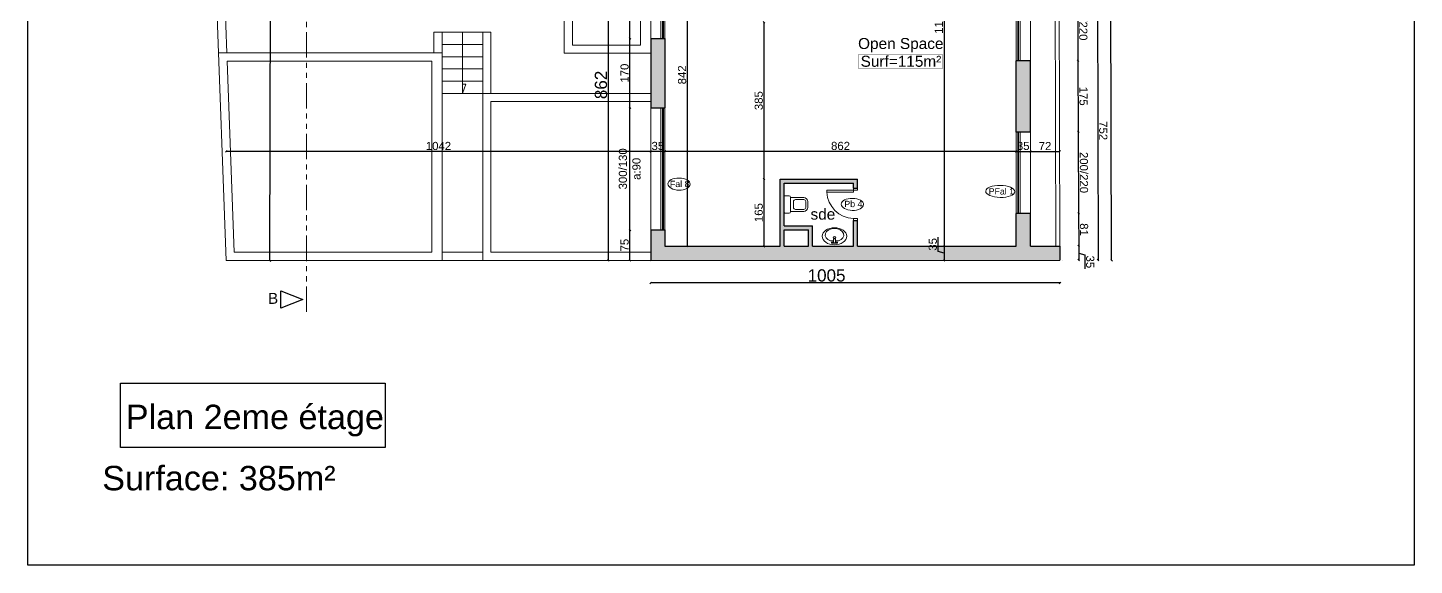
# Model space of a CAD drawing. Header units: millimetres. Extents: x 2804 to 3317, y 6834 to 7064.
# Drawn here: x 2842.07 to 2876.11, y 6912.99 to 6926.2 of the extents above; entities that cross this region are included whole.
import ezdxf

# ---------------------------------------------------------------- set-up
doc = ezdxf.new("R2010")
doc.units = ezdxf.units.MM
doc.header["$PDMODE"] = 1
doc.linetypes.add('ACAD_ISO03W100', pattern=[30, 12, -18])
doc.linetypes.add('PHANTOM2', pattern=[1.25, 0.625, -0.125, 0.125, -0.125, 0.125, -0.125])
for name, color, linetype, lineweight in [('cotation', 3, 'Continuous', 30), ('menuise', 50, 'Continuous', 18), ('texte', 3, 'Continuous', 9), ('zin fin', 6, 'Continuous', 9), ('Zin inter', 80, 'ACAD_ISO03W100', 5), ('zin menuiserie', 150, 'Continuous', 5), ('Zin mur', 30, 'Continuous', 30), ('zin sanit', 150, 'Continuous', 5)]:
    doc.layers.add(name, color=color, linetype=linetype, lineweight=lineweight)
doc.layers.add('zin hatch mur', color=8, linetype='Continuous')
doc.layers.add('zin texte', color=33, linetype='Continuous')
doc.styles.add('ARIAL', font='arial.ttf')
doc.styles.add('PsikTxtStyle', font='arial.ttf')
doc.styles.get("Standard").update_dxf_attribs({"font": 'arial.ttf'})
doc.dimstyles.new('cotation 100', dxfattribs={"dimtxt": 0.2, "dimasz": 0.04, "dimexe": 0, "dimexo": 0, "dimgap": 0.03, "dimtad": 1, "dimdec": 0, "dimlfac": 100, "dimdsep": 46, "dimtxsty": 'ARIAL', "dimblk": 'OBLIQUE', "dimcen": 0.09, "dimse1": 1, "dimse2": 1, "dimclrd": 256, "dimclre": 256, "dimclrt": 256, "dimadec": 3, "dimazin": 2, "dimtfac": 1, "dimtdec": 0, "dimtofl": 0, "dimtmove": 1, "dimatfit": 3, "dimfxl": 0, "dimtolj": 1, "dimtzin": 0, "dimlwd": -1, "dimlwe": -1, "dimarcsym": 0})

# ---------------------------------------------------------------- blocks, each defined once
blk = doc.blocks.new('C3A7SB3P')
at = {"layer": 'zin sanit', "linetype": 'ByBlock'}
for p, q in [((0, -19.5), (0, 19.5)), ((0, -17), (0, 17)), ((2, 21.5), (12, 21.5)), ((16, 17.5), (16, -17.5)), ((16, 17), (48, 17)), ((23, -7), (23, 7)), ((28, 12), (48, 12)), ((53, 7), (53, -7)), ((58, 7), (58, -7)), ((12, -21.5), (2, -21.5)), ((48, -17), (16, -17)), ((48, -12), (28, -12))]:
    blk.add_line(p, q, dxfattribs=at)
for centre, radius, start, end in [((2, 19.5), 2, 90, 180), ((12, 17.5), 4, 0, 90), ((28, 7), 5, 90, 180), ((48, 7), 10, 0, 90), ((48, 7), 5, 0, 90), ((2, -19.5), 2, 180, 270), ((12, -17.5), 4, 270, 0), ((28, -7), 5, 180, 270), ((48, -7), 5, 270, 0), ((48, -7), 10, 270, 0)]:
    blk.add_arc(centre, radius, start, end, dxfattribs=at)
blk = doc.blocks.new('P70')
at = {"layer": 'zin menuiserie'}
for p, q in [((0, 650), (0, 0)), ((50, 650), (0, 650)), ((50, 0), (50, 650)), ((-700, 0), (-650, 0)), ((-700, -100), (-700, 0)), ((-650, 0), (-650, -100)), ((0, 0), (100, 0)), ((50, -100), (50, 0)), ((100, 0), (100, -100)), ((-650, -100), (-700, -100)), ((100, -100), (50, -100))]:
    blk.add_line(p, q, dxfattribs=at)
blk.add_arc((31, -31), 682, 92.6275, 177.3725, dxfattribs=at)
blk = doc.blocks.new('lll')
at = {"layer": 'zin sanit'}
for p, q in [((2861.728, 7185.894), (2861.663, 7185.894)), ((2861.686, 7185.944), (2861.809, 7185.944)), ((2861.686, 7185.919), (2861.686, 7185.944)), ((2861.728, 7185.919), (2861.686, 7185.919)), ((2861.768, 7185.937), (2861.728, 7185.937)), ((2861.728, 7185.937), (2861.728, 7185.861)), ((2861.768, 7185.937), (2861.768, 7185.861)), ((2861.809, 7185.919), (2861.768, 7185.919)), ((2861.832, 7185.894), (2861.768, 7185.894)), ((2861.809, 7185.944), (2861.809, 7185.919))]:
    blk.add_line(p, q, dxfattribs=at)
for centre, major_axis, start_param, end_param in [((2861.748, 7185.801), (0.25, 0), 4.712389, 10.995574), ((2861.748, 7185.775), (0.19, 0), 2.032408, 7.39237), ((2861.748, 7185.823), (-0.0258, 0), 1.570796326798575, 7.853981633978161), ((2861.748, 7185.87), (0.0235, 0), 3.694408, 5.73037)]:
    blk.add_ellipse(centre, major_axis=major_axis, ratio=0.7, start_param=start_param, end_param=end_param, dxfattribs=at)
blk = doc.blocks.new('_Oblique')
at = {"color": 0, "linetype": 'ByBlock', "lineweight": -2}
blk.add_line((-0.5, -0.5), (0.5, 0.5), dxfattribs=at)
blk = doc.blocks.new('*D127')
at = {"layer": 'cotation', "transparency": 16777216}
blk.add_line((2858.264, 6920.831), (2858.264, 6929.249), dxfattribs=at)
at = {"layer": 'Defpoints', "color": 0, "transparency": 16777216}
for p in [(2857.711, 6929.249), (2858.264, 6929.249), (2857.711, 6920.831)]:
    blk.add_point(p, dxfattribs=at)
at = {"layer": 'cotation', "transparency": 16777216, "xscale": 0.04, "yscale": 0.04, "zscale": 0.04}
for p, rotation in [((2858.264, 6929.249), 90), ((2858.264, 6920.831), 270)]:
    blk.add_blockref('_Oblique', p, dxfattribs=dict(at, rotation=rotation))
at = {"layer": 'cotation', "transparency": 16777216, "insert": (2858.132, 6925.04), "char_height": 0.2, "attachment_point": 5, "rotation": 90, "style": 'ARIAL'}
blk.add_mtext('\\A1;842', dxfattribs=at)
blk = doc.blocks.new('*D135')
at = {"layer": 'cotation', "transparency": 16777216}
blk.add_line((2856.323, 6920.482), (2856.323, 6929.104), dxfattribs=at)
at = {"layer": 'Defpoints', "color": 0, "transparency": 16777216}
for p in [(2856.323, 6929.104), (2857.361, 6929.104), (2857.361, 6920.482)]:
    blk.add_point(p, dxfattribs=at)
at = {"layer": 'cotation', "transparency": 16777216, "xscale": 0.04, "yscale": 0.04, "zscale": 0.04}
for p, rotation in [((2856.323, 6929.104), 90), ((2856.323, 6920.482), 270)]:
    blk.add_blockref('_Oblique', p, dxfattribs=dict(at, rotation=rotation))
at = {"layer": 'cotation', "transparency": 16777216, "insert": (2856.14, 6924.793), "char_height": 0.3, "attachment_point": 5, "rotation": 90, "style": 'ARIAL'}
blk.add_mtext('\\A1;862', dxfattribs=at)
blk = doc.blocks.new('*D137')
at = {"layer": 'cotation', "transparency": 16777216}
blk.add_line((2857.36, 6923.161), (2846.939, 6923.159), dxfattribs=at)
at = {"layer": 'Defpoints', "color": 0, "transparency": 16777216}
for p in [(2846.939, 6923.159), (2846.94, 6920.481), (2857.361, 6920.482)]:
    blk.add_point(p, dxfattribs=at)
at = {"layer": 'cotation', "transparency": 16777216, "xscale": 0.04, "yscale": 0.04, "zscale": 0.04}
for p, rotation in [((2846.939, 6923.159), 180.0086271025975), ((2857.36, 6923.161), 0.008627102597502654)]:
    blk.add_blockref('_Oblique', p, dxfattribs=dict(at, rotation=rotation))
at = {"layer": 'cotation', "transparency": 16777216, "insert": (2852.15, 6923.292), "char_height": 0.2, "attachment_point": 5, "rotation": 0.0086, "style": 'ARIAL'}
blk.add_mtext('\\A1;1042', dxfattribs=at)
blk = doc.blocks.new('*D138')
at = {"layer": 'cotation', "transparency": 16777216}
blk.add_line((2848.012, 6920.478), (2848.042, 6934.733), dxfattribs=at)
at = {"layer": 'Defpoints', "color": 0, "transparency": 16777216}
for p in [(2846.97, 6934.736), (2848.042, 6934.733), (2846.94, 6920.481)]:
    blk.add_point(p, dxfattribs=at)
at = {"layer": 'cotation', "transparency": 16777216, "xscale": 0.04, "yscale": 0.04, "zscale": 0.04}
for p, rotation in [((2848.042, 6934.733), 89.87942035938507), ((2848.012, 6920.478), 269.8794203593851)]:
    blk.add_blockref('_Oblique', p, dxfattribs=dict(at, rotation=rotation))
at = {"layer": 'cotation', "transparency": 16777216, "insert": (2847.895, 6927.606), "char_height": 0.2, "attachment_point": 5, "rotation": 89.8794, "style": 'ARIAL'}
blk.add_mtext('\\A1;1426', dxfattribs=at)
blk = doc.blocks.new('*D146')
at = {"layer": 'cotation', "transparency": 16777216}
blk.add_line((2860.145, 6920.831), (2860.145, 6922.479), dxfattribs=at)
at = {"layer": 'Defpoints', "color": 0, "transparency": 16777216}
for p in [(2860.145, 6922.479), (2860.536, 6922.479), (2860.536, 6920.831)]:
    blk.add_point(p, dxfattribs=at)
at = {"layer": 'cotation', "transparency": 16777216, "xscale": 0.04, "yscale": 0.04, "zscale": 0.04}
for p, rotation in [((2860.145, 6922.479), 90), ((2860.145, 6920.831), 270)]:
    blk.add_blockref('_Oblique', p, dxfattribs=dict(at, rotation=rotation))
at = {"layer": 'cotation', "transparency": 16777216, "insert": (2860.013, 6921.655), "char_height": 0.2, "attachment_point": 5, "rotation": 90, "style": 'ARIAL'}
blk.add_mtext('\\A1;165', dxfattribs=at)
blk = doc.blocks.new('*D147')
at = {"layer": 'cotation', "transparency": 16777216}
blk.add_line((2860.145, 6922.479), (2860.145, 6926.333), dxfattribs=at)
at = {"layer": 'Defpoints', "color": 0, "transparency": 16777216}
for p in [(2860.145, 6926.333), (2860.536, 6926.333), (2860.536, 6922.479)]:
    blk.add_point(p, dxfattribs=at)
at = {"layer": 'cotation', "transparency": 16777216, "xscale": 0.04, "yscale": 0.04, "zscale": 0.04}
for p, rotation in [((2860.145, 6926.333), 90), ((2860.145, 6922.479), 270)]:
    blk.add_blockref('_Oblique', p, dxfattribs=dict(at, rotation=rotation))
at = {"layer": 'cotation', "transparency": 16777216, "insert": (2860.013, 6924.406), "char_height": 0.2, "attachment_point": 5, "rotation": 90, "style": 'ARIAL'}
blk.add_mtext('\\A1;385', dxfattribs=at)
blk = doc.blocks.new('*D149')
at = {"layer": 'cotation', "transparency": 16777216}
blk.add_line((2866.331, 6923.161), (2857.711, 6923.161), dxfattribs=at)
at = {"layer": 'Defpoints', "color": 0, "transparency": 16777216}
for p in [(2857.711, 6923.161), (2866.331, 6921.636), (2857.711, 6920.831)]:
    blk.add_point(p, dxfattribs=at)
at = {"layer": 'cotation', "transparency": 16777216, "xscale": 0.04, "yscale": 0.04, "zscale": 0.04, "rotation": 180}
blk.add_blockref('_Oblique', (2857.711, 6923.161), dxfattribs=at)
at = {"layer": 'cotation', "transparency": 16777216, "xscale": 0.04, "yscale": 0.04, "zscale": 0.04}
blk.add_blockref('_Oblique', (2866.331, 6923.161), dxfattribs=at)
at = {"layer": 'cotation', "transparency": 16777216, "insert": (2862.021, 6923.293), "char_height": 0.2, "attachment_point": 5, "style": 'ARIAL'}
blk.add_mtext('\\A1;862', dxfattribs=at)
blk = doc.blocks.new('*D150')
at = {"layer": 'cotation', "transparency": 16777216}
blk.add_line((2868.677, 6920.486), (2868.61, 6944.847), dxfattribs=at)
at = {"layer": 'Defpoints', "color": 0, "transparency": 16777216}
for p in [(2867.355, 6944.844), (2868.61, 6944.847), (2868, 6920.484)]:
    blk.add_point(p, dxfattribs=at)
at = {"layer": 'cotation', "transparency": 16777216, "xscale": 0.04, "yscale": 0.04, "zscale": 0.04}
for p, rotation in [((2868.61, 6944.847), 90.15959209187983), ((2868.677, 6920.486), 270.1595920918798)]:
    blk.add_blockref('_Oblique', p, dxfattribs=dict(at, rotation=rotation))
at = {"layer": 'cotation', "transparency": 16777216, "insert": (2868.827, 6932.667), "char_height": 0.3, "attachment_point": 5, "rotation": 270.1596, "style": 'ARIAL'}
blk.add_mtext('\\A1;2437', dxfattribs=at)
blk = doc.blocks.new('*D151')
at = {"layer": 'cotation', "transparency": 16777216}
blk.add_line((2867.407, 6919.928), (2857.361, 6919.926), dxfattribs=at)
at = {"layer": 'Defpoints', "color": 0, "transparency": 16777216}
for p in [(2857.361, 6920.482), (2867.407, 6920.484), (2857.361, 6919.926)]:
    blk.add_point(p, dxfattribs=at)
at = {"layer": 'cotation', "transparency": 16777216, "xscale": 0.04, "yscale": 0.04, "zscale": 0.04}
for p, rotation in [((2857.361, 6919.926), 180.0114628127907), ((2867.407, 6919.928), 0.01146281279064354)]:
    blk.add_blockref('_Oblique', p, dxfattribs=dict(at, rotation=rotation))
at = {"layer": 'cotation', "transparency": 16777216, "insert": (2861.678, 6920.11), "char_height": 0.3, "attachment_point": 5, "rotation": 0.0115, "style": 'ARIAL'}
blk.add_mtext('\\A1;1005', dxfattribs=at)
blk = doc.blocks.new('*D399')
at = {"layer": 'cotation', "transparency": 16777216}
blk.add_line((2867.842, 6927.39), (2867.85, 6925.391), dxfattribs=at)
at = {"layer": 'Defpoints', "color": 0, "transparency": 16777216}
for p in [(2866.681, 6927.386), (2866.681, 6925.386), (2867.85, 6925.391)]:
    blk.add_point(p, dxfattribs=at)
at = {"layer": 'cotation', "transparency": 16777216, "xscale": 0.04, "yscale": 0.04, "zscale": 0.04}
for p, rotation in [((2867.842, 6927.39), 90.23689161392032), ((2867.85, 6925.391), 270.2368916139203)]:
    blk.add_blockref('_Oblique', p, dxfattribs=dict(at, rotation=rotation))
at = {"layer": 'cotation', "transparency": 16777216, "insert": (2867.979, 6926.391), "char_height": 0.2, "attachment_point": 5, "rotation": 270.2369, "style": 'ARIAL'}
blk.add_mtext('\\A1;200/220', dxfattribs=at)
blk = doc.blocks.new('*D400')
at = {"layer": 'cotation', "transparency": 16777216}
blk.add_line((2867.85, 6925.391), (2867.857, 6923.641), dxfattribs=at)
at = {"layer": 'Defpoints', "color": 0, "transparency": 16777216}
for p in [(2866.681, 6925.386), (2866.681, 6923.636), (2867.857, 6923.641)]:
    blk.add_point(p, dxfattribs=at)
at = {"layer": 'cotation', "transparency": 16777216, "xscale": 0.04, "yscale": 0.04, "zscale": 0.04}
for p, rotation in [((2867.85, 6925.391), 90.23689161392032), ((2867.857, 6923.641), 270.2368916139203)]:
    blk.add_blockref('_Oblique', p, dxfattribs=dict(at, rotation=rotation))
at = {"layer": 'cotation', "transparency": 16777216, "insert": (2867.986, 6924.516), "char_height": 0.2, "attachment_point": 5, "rotation": 270.2369, "style": 'ARIAL'}
blk.add_mtext('\\A1;175', dxfattribs=at)
blk = doc.blocks.new('*D401')
at = {"layer": 'cotation', "transparency": 16777216}
blk.add_line((2867.857, 6923.641), (2867.866, 6921.641), dxfattribs=at)
at = {"layer": 'Defpoints', "color": 0, "transparency": 16777216}
for p in [(2866.681, 6923.636), (2866.681, 6921.636), (2867.866, 6921.641)]:
    blk.add_point(p, dxfattribs=at)
at = {"layer": 'cotation', "transparency": 16777216, "xscale": 0.04, "yscale": 0.04, "zscale": 0.04}
for p, rotation in [((2867.857, 6923.641), 90.23689161392032), ((2867.866, 6921.641), 270.2368916139203)]:
    blk.add_blockref('_Oblique', p, dxfattribs=dict(at, rotation=rotation))
at = {"layer": 'cotation', "transparency": 16777216, "insert": (2867.995, 6922.641), "char_height": 0.2, "attachment_point": 5, "rotation": 270.2369, "style": 'ARIAL'}
blk.add_mtext('\\A1;200/220', dxfattribs=at)
blk = doc.blocks.new('*D402')
at = {"layer": 'cotation', "transparency": 16777216}
blk.add_line((2867.866, 6921.641), (2867.869, 6920.836), dxfattribs=at)
at = {"layer": 'Defpoints', "color": 0, "transparency": 16777216}
for p in [(2866.681, 6921.636), (2866.681, 6920.831), (2867.869, 6920.836)]:
    blk.add_point(p, dxfattribs=at)
at = {"layer": 'cotation', "transparency": 16777216, "xscale": 0.04, "yscale": 0.04, "zscale": 0.04}
for p, rotation in [((2867.866, 6921.641), 90.23689161392032), ((2867.869, 6920.836), 270.2368916139203)]:
    blk.add_blockref('_Oblique', p, dxfattribs=dict(at, rotation=rotation))
at = {"layer": 'cotation', "transparency": 16777216, "insert": (2867.999, 6921.239), "char_height": 0.2, "attachment_point": 5, "rotation": 270.2369, "style": 'ARIAL'}
blk.add_mtext('\\A1;81', dxfattribs=at)
blk = doc.blocks.new('*D403')
at = {"layer": 'cotation', "transparency": 16777216}
for p, q in [((2867.869, 6920.836), (2867.87, 6920.488)), ((2867.87, 6920.662), (2868.017, 6920.618)), ((2868.017, 6920.618), (2868.018, 6920.27))]:
    blk.add_line(p, q, dxfattribs=at)
at = {"layer": 'Defpoints', "color": 0, "transparency": 16777216}
for p in [(2866.681, 6920.831), (2867.407, 6920.486), (2867.87, 6920.488)]:
    blk.add_point(p, dxfattribs=at)
at = {"layer": 'cotation', "transparency": 16777216, "xscale": 0.04, "yscale": 0.04, "zscale": 0.04}
for p, rotation in [((2867.869, 6920.836), 90.23689161392032), ((2867.87, 6920.488), 270.2368916139203)]:
    blk.add_blockref('_Oblique', p, dxfattribs=dict(at, rotation=rotation))
at = {"layer": 'cotation', "transparency": 16777216, "insert": (2868.15, 6920.445), "char_height": 0.2, "attachment_point": 5, "rotation": 270.2369, "style": 'ARIAL'}
blk.add_mtext('\\A1;35', dxfattribs=at)
blk = doc.blocks.new('*D405')
at = {"layer": 'cotation', "transparency": 16777216}
blk.add_line((2868.329, 6928.01), (2868.344, 6920.488), dxfattribs=at)
at = {"layer": 'Defpoints', "color": 0, "transparency": 16777216}
for p in [(2867.389, 6928.008), (2867.407, 6920.486), (2868.344, 6920.488)]:
    blk.add_point(p, dxfattribs=at)
at = {"layer": 'cotation', "transparency": 16777216, "xscale": 0.04, "yscale": 0.04, "zscale": 0.04}
for p, rotation in [((2868.329, 6928.01), 90.11402606991138), ((2868.344, 6920.488), 270.1140260699113)]:
    blk.add_blockref('_Oblique', p, dxfattribs=dict(at, rotation=rotation))
at = {"layer": 'cotation', "transparency": 16777216, "insert": (2868.47, 6923.669), "char_height": 0.2, "attachment_point": 5, "rotation": 270.114, "style": 'ARIAL'}
blk.add_mtext('\\A1;752', dxfattribs=at)
blk = doc.blocks.new('*D455')
at = {"layer": 'cotation', "transparency": 16777216}
blk.add_line((2856.852, 6920.482), (2856.852, 6921.231), dxfattribs=at)
at = {"layer": 'Defpoints', "color": 0, "transparency": 16777216}
for p in [(2856.852, 6921.231), (2857.361, 6921.231), (2857.361, 6920.482)]:
    blk.add_point(p, dxfattribs=at)
at = {"layer": 'cotation', "transparency": 16777216, "xscale": 0.04, "yscale": 0.04, "zscale": 0.04}
for p, rotation in [((2856.852, 6921.231), 90), ((2856.852, 6920.482), 270)]:
    blk.add_blockref('_Oblique', p, dxfattribs=dict(at, rotation=rotation))
at = {"layer": 'cotation', "transparency": 16777216, "insert": (2856.72, 6920.856), "char_height": 0.2, "attachment_point": 5, "rotation": 90, "style": 'ARIAL'}
blk.add_mtext('\\A1;75', dxfattribs=at)
blk = doc.blocks.new('*D456')
at = {"layer": 'cotation', "transparency": 16777216}
blk.add_line((2856.852, 6921.231), (2856.852, 6924.231), dxfattribs=at)
at = {"layer": 'Defpoints', "color": 0, "transparency": 16777216}
for p in [(2856.852, 6924.231), (2857.361, 6924.231), (2857.361, 6921.231)]:
    blk.add_point(p, dxfattribs=at)
at = {"layer": 'cotation', "transparency": 16777216, "xscale": 0.04, "yscale": 0.04, "zscale": 0.04}
for p, rotation in [((2856.852, 6924.231), 90), ((2856.852, 6921.231), 270)]:
    blk.add_blockref('_Oblique', p, dxfattribs=dict(at, rotation=rotation))
at = {"layer": 'cotation', "transparency": 16777216, "insert": (2856.845, 6922.731), "char_height": 0.2, "attachment_point": 5, "rotation": 90, "style": 'ARIAL'}
blk.add_mtext('\\A1;300/130\\Pa:90', dxfattribs=at)
blk = doc.blocks.new('*D457')
at = {"layer": 'cotation', "transparency": 16777216}
blk.add_line((2856.852, 6924.231), (2856.852, 6925.936), dxfattribs=at)
at = {"layer": 'Defpoints', "color": 0, "transparency": 16777216}
for p in [(2856.852, 6925.936), (2857.361, 6925.936), (2857.361, 6924.231)]:
    blk.add_point(p, dxfattribs=at)
at = {"layer": 'cotation', "transparency": 16777216, "xscale": 0.04, "yscale": 0.04, "zscale": 0.04}
for p, rotation in [((2856.852, 6925.936), 90), ((2856.852, 6924.231), 270)]:
    blk.add_blockref('_Oblique', p, dxfattribs=dict(at, rotation=rotation))
at = {"layer": 'cotation', "transparency": 16777216, "insert": (2856.72, 6925.083), "char_height": 0.2, "attachment_point": 5, "rotation": 90, "style": 'ARIAL'}
blk.add_mtext('\\A1;170', dxfattribs=at)
blk = doc.blocks.new('*D458')
at = {"layer": 'cotation', "transparency": 16777216}
blk.add_line((2856.852, 6925.936), (2856.852, 6928.936), dxfattribs=at)
at = {"layer": 'Defpoints', "color": 0, "transparency": 16777216}
for p in [(2856.852, 6928.936), (2857.361, 6928.936), (2857.361, 6925.936)]:
    blk.add_point(p, dxfattribs=at)
at = {"layer": 'cotation', "transparency": 16777216, "xscale": 0.04, "yscale": 0.04, "zscale": 0.04}
for p, rotation in [((2856.852, 6928.936), 90), ((2856.852, 6925.936), 270)]:
    blk.add_blockref('_Oblique', p, dxfattribs=dict(at, rotation=rotation))
at = {"layer": 'cotation', "transparency": 16777216, "insert": (2856.845, 6927.436), "char_height": 0.2, "attachment_point": 5, "rotation": 90, "style": 'ARIAL'}
blk.add_mtext('\\A1;300/130\\Pa:90', dxfattribs=at)
blk = doc.blocks.new('*D793')
at = {"layer": 'cotation', "transparency": 16777216}
blk.add_line((2866.331, 6923.161), (2866.681, 6923.161), dxfattribs=at)
at = {"layer": 'Defpoints', "color": 0, "transparency": 16777216}
for p in [(2866.681, 6923.161), (2866.681, 6922.47), (2866.331, 6921.636)]:
    blk.add_point(p, dxfattribs=at)
at = {"layer": 'cotation', "transparency": 16777216, "xscale": 0.04, "yscale": 0.04, "zscale": 0.04, "rotation": 180}
blk.add_blockref('_Oblique', (2866.331, 6923.161), dxfattribs=at)
at = {"layer": 'cotation', "transparency": 16777216, "xscale": 0.04, "yscale": 0.04, "zscale": 0.04}
blk.add_blockref('_Oblique', (2866.681, 6923.161), dxfattribs=at)
at = {"layer": 'cotation', "transparency": 16777216, "insert": (2866.506, 6923.293), "char_height": 0.2, "attachment_point": 5, "style": 'ARIAL'}
blk.add_mtext('\\A1;35', dxfattribs=at)
blk = doc.blocks.new('*D794')
at = {"layer": 'cotation', "transparency": 16777216}
blk.add_line((2866.681, 6923.161), (2867.402, 6923.161), dxfattribs=at)
at = {"layer": 'Defpoints', "color": 0, "transparency": 16777216}
for p in [(2867.402, 6923.161), (2866.681, 6922.47), (2867.402, 6922.527)]:
    blk.add_point(p, dxfattribs=at)
at = {"layer": 'cotation', "transparency": 16777216, "xscale": 0.04, "yscale": 0.04, "zscale": 0.04, "rotation": 180}
blk.add_blockref('_Oblique', (2866.681, 6923.161), dxfattribs=at)
at = {"layer": 'cotation', "transparency": 16777216, "xscale": 0.04, "yscale": 0.04, "zscale": 0.04}
blk.add_blockref('_Oblique', (2867.402, 6923.161), dxfattribs=at)
at = {"layer": 'cotation', "transparency": 16777216, "insert": (2867.041, 6923.291), "char_height": 0.2, "attachment_point": 5, "style": 'ARIAL'}
blk.add_mtext('\\A1;72', dxfattribs=at)
blk = doc.blocks.new('*D795')
at = {"layer": 'cotation', "transparency": 16777216}
blk.add_line((2857.711, 6923.161), (2857.361, 6923.161), dxfattribs=at)
at = {"layer": 'Defpoints', "color": 0, "transparency": 16777216}
for p in [(2857.361, 6923.161), (2857.361, 6922.522), (2857.711, 6920.831)]:
    blk.add_point(p, dxfattribs=at)
at = {"layer": 'cotation', "transparency": 16777216, "xscale": 0.04, "yscale": 0.04, "zscale": 0.04, "rotation": 180}
blk.add_blockref('_Oblique', (2857.361, 6923.161), dxfattribs=at)
at = {"layer": 'cotation', "transparency": 16777216, "xscale": 0.04, "yscale": 0.04, "zscale": 0.04}
blk.add_blockref('_Oblique', (2857.711, 6923.161), dxfattribs=at)
at = {"layer": 'cotation', "transparency": 16777216, "insert": (2857.536, 6923.293), "char_height": 0.2, "attachment_point": 5, "style": 'ARIAL'}
blk.add_mtext('\\A1;35', dxfattribs=at)
blk = doc.blocks.new('*D796')
at = {"layer": 'cotation', "transparency": 16777216}
blk.add_line((2864.569, 6931.885), (2864.565, 6920.831), dxfattribs=at)
at = {"layer": 'Defpoints', "color": 0, "transparency": 16777216}
for p in [(2863.973, 6931.885), (2864.565, 6920.831), (2866.331, 6920.831)]:
    blk.add_point(p, dxfattribs=at)
at = {"layer": 'cotation', "transparency": 16777216, "xscale": 0.04, "yscale": 0.04, "zscale": 0.04}
for p, rotation in [((2864.569, 6931.885), 89.97948378173861), ((2864.565, 6920.831), 269.9794837817386)]:
    blk.add_blockref('_Oblique', p, dxfattribs=dict(at, rotation=rotation))
at = {"layer": 'cotation', "transparency": 16777216, "insert": (2864.435, 6926.358), "char_height": 0.2, "attachment_point": 5, "rotation": 89.9795, "style": 'ARIAL'}
blk.add_mtext('\\A1;1105', dxfattribs=at)
blk = doc.blocks.new('*D797')
at = {"layer": 'cotation', "transparency": 16777216}
for p, q in [((2864.418, 6920.702), (2864.418, 6921.05)), ((2864.565, 6920.658), (2864.418, 6920.702)), ((2864.565, 6920.831), (2864.565, 6920.484))]:
    blk.add_line(p, q, dxfattribs=at)
at = {"layer": 'Defpoints', "color": 0, "transparency": 16777216}
for p in [(2866.331, 6920.831), (2864.565, 6920.484), (2866.086, 6920.484)]:
    blk.add_point(p, dxfattribs=at)
at = {"layer": 'cotation', "transparency": 16777216, "xscale": 0.04, "yscale": 0.04, "zscale": 0.04}
for p, rotation in [((2864.565, 6920.831), 89.97948378173861), ((2864.565, 6920.484), 269.9794837817386)]:
    blk.add_blockref('_Oblique', p, dxfattribs=dict(at, rotation=rotation))
at = {"layer": 'cotation', "transparency": 16777216, "insert": (2864.286, 6920.876), "char_height": 0.2, "attachment_point": 5, "rotation": 89.9795, "style": 'ARIAL'}
blk.add_mtext('\\A1;35', dxfattribs=at)
blk = doc.blocks.new('pb3')
at = {"layer": 'menuise'}
blk.add_ellipse((2903.957, 6929.88), major_axis=(-0.273, 0.005), ratio=0.546469, start_param=-1.570796, end_param=4.712389, dxfattribs=at)
at = {"layer": 'menuise', "insert": (2903.759, 6929.968), "char_height": 0.1544, "width": 2.34126, "attachment_point": 1, "style": 'PsikTxtStyle'}
blk.add_mtext('Pb 4', dxfattribs=at)
blk = doc.blocks.new('fal8')
at = {"layer": 'menuise'}
blk.add_ellipse((2856.592, 6882.99), major_axis=(-0.273, 0.005), ratio=0.546469, start_param=-1.570796, end_param=4.712389, dxfattribs=at)
at = {"layer": 'menuise', "insert": (2856.368, 6883.071), "char_height": 0.1544, "width": 2.34126, "attachment_point": 1, "style": 'PsikTxtStyle'}
blk.add_mtext('Fal 8', dxfattribs=at)
blk = doc.blocks.new('pfal1')
at = {"layer": 'menuise'}
blk.add_ellipse((2852.439, 6943.626), major_axis=(-0.356, 0.006), ratio=0.418983, start_param=-1.570796, end_param=4.712389, dxfattribs=at)
at = {"layer": 'menuise', "insert": (2852.156, 6943.705), "char_height": 0.1544, "width": 2.34126, "attachment_point": 1, "style": 'PsikTxtStyle'}
blk.add_mtext('PFal 1', dxfattribs=at)

msp = doc.modelspace()

# ---------------------------------------------------------------- hatches: boundary and pattern name
at = {"layer": 'zin hatch mur'}
h = msp.add_hatch(color=256, dxfattribs=at)
h.dxf.hatch_style = 1
h.paths.add_polyline_path([(2857.711, 6929.249), (2857.502, 6929.458), (2857.255, 6929.211), (2857.361, 6929.104), (2857.361, 6928.936), (2857.711, 6928.936)])
h.paths.add_polyline_path([(2857.711, 6925.936), (2857.361, 6925.936), (2857.361, 6924.231), (2857.711, 6924.231)])
h.paths.add_polyline_path([(2866.679, 6921.636), (2866.33, 6921.636), (2866.331, 6920.831), (2862.436, 6920.831), (2862.436, 6921.459), (2862.336, 6921.459), (2862.336, 6920.831), (2861.336, 6920.831), (2861.336, 6921.331), (2860.636, 6921.331), (2860.636, 6922.379), (2862.336, 6922.379), (2862.336, 6922.259), (2862.436, 6922.259), (2862.436, 6922.479), (2860.536, 6922.479), (2860.536, 6920.831), (2857.711, 6920.831), (2857.711, 6921.231), (2857.361, 6921.231), (2857.361, 6920.482), (2866.681, 6920.486), (2866.681, 6920.831)])
h.paths.add_polyline_path([(2861.236, 6920.831), (2860.636, 6920.831), (2860.636, 6921.231), (2861.236, 6921.231)], flags=16)
h.paths.add_polyline_path([(2861.186, 6920.881), (2860.686, 6920.881), (2861.116, 6920.951), (2861.186, 6921.181)], flags=0)
h.paths.add_polyline_path([(2861.186, 6921.181), (2861.116, 6920.951), (2860.686, 6920.881), (2861.186, 6920.881)], flags=0)
h = msp.add_hatch(color=256, dxfattribs=at)
h.dxf.hatch_style = 1
h.paths.add_polyline_path([(2866.681, 6925.386), (2866.331, 6925.386), (2866.331, 6924.461), (2866.681, 6924.461)])
h.paths.add_polyline_path([(2866.681, 6924.461), (2866.331, 6924.461), (2866.331, 6923.636), (2866.681, 6923.636)])
h = msp.add_hatch(color=256, dxfattribs=at)
h.dxf.hatch_style = 1
h.paths.add_polyline_path([(2866.681, 6920.831), (2867.406, 6920.833), (2867.406, 6920.486), (2866.681, 6920.484)])

# ---------------------------------------------------------------- linework, layer by layer
at = {"layer": 'cotation'}
msp.add_lwpolyline([(2876.107, 6912.988), (2842.066, 6912.988), (2842.066, 6950.984), (2876.107, 6950.984)], close=True, dxfattribs=at)
msp.add_lwpolyline([(2848.823, 6919.524), (2848.28, 6919.311), (2848.28, 6919.737), (2848.823, 6919.524)], dxfattribs=at)
at = {"layer": 'texte', "linetype": 'PHANTOM2', "lineweight": 9}
msp.add_lwpolyline([(2848.913, 6919.215), (2848.913, 6935.952), (2849.333, 6935.952), (2849.333, 6946.724)], dxfattribs=at)
at = {"layer": 'zin fin'}
for p, q in [((2846.415, 6934.736), (2846.94, 6920.481)), ((2846.615, 6934.736), (2846.952, 6925.58)), ((2857.361, 6928.936), (2857.361, 6925.936)), ((2867.289, 6928.008), (2867.306, 6920.833)), ((2867.389, 6928.008), (2867.406, 6920.833)), ((2855.239, 6925.571), (2855.239, 6927.668)), ((2855.439, 6925.771), (2855.439, 6927.468)), ((2857.111, 6927.468), (2857.111, 6925.771)), ((2866.681, 6927.386), (2866.681, 6925.386)), ((2853.439, 6926.086), (2852.039, 6926.086)), ((2852.039, 6925.581), (2852.039, 6926.086)), ((2852.239, 6925.581), (2852.239, 6926.086)), ((2853.239, 6926.086), (2853.239, 6924.586)), ((2853.439, 6926.086), (2853.439, 6924.586)), ((2853.239, 6925.786), (2852.239, 6925.786)), ((2857.111, 6925.771), (2855.439, 6925.771)), ((2852.238, 6925.581), (2846.752, 6925.58)), ((2851.988, 6925.381), (2846.96, 6925.38)), ((2846.96, 6925.38), (2847.133, 6920.681)), ((2851.988, 6925.381), (2851.988, 6920.681)), ((2852.238, 6925.581), (2852.238, 6920.481)), ((2853.239, 6925.486), (2852.239, 6925.486)), ((2857.361, 6925.571), (2855.239, 6925.571)), ((2853.239, 6925.186), (2852.239, 6925.186)), ((2853.239, 6924.886), (2852.239, 6924.886)), ((2853.239, 6924.586), (2852.239, 6924.586)), ((2853.238, 6924.586), (2857.357, 6924.586)), ((2853.238, 6924.586), (2853.238, 6920.482)), ((2853.438, 6924.386), (2857.357, 6924.386)), ((2853.438, 6924.386), (2853.438, 6920.682)), ((2857.361, 6924.231), (2857.361, 6921.231)), ((2866.681, 6923.636), (2866.681, 6921.636)), ((2847.133, 6920.681), (2851.986, 6920.681)), ((2852.238, 6920.681), (2853.238, 6920.682)), ((2853.438, 6920.682), (2857.361, 6920.682)), ((2846.94, 6920.481), (2857.361, 6920.482)), ((2867.372, 6920.484), (2867.372, 6920.484)), ((2867.466, 6920.484), (2867.466, 6920.484))]:
    msp.add_line(p, q, dxfattribs=at)
msp.add_lwpolyline([(2852.739, 6926.086), (2852.739, 6924.586), (2852.823, 6924.814), (2852.739, 6924.814)], dxfattribs=at)
at = {"layer": 'zin menuiserie'}
for p, q in [((2857.611, 6928.936), (2857.611, 6925.936)), ((2857.651, 6928.936), (2857.651, 6925.936)), ((2857.671, 6928.936), (2857.671, 6925.936)), ((2857.711, 6928.936), (2857.711, 6925.936)), ((2857.611, 6924.231), (2857.611, 6921.231)), ((2857.651, 6924.231), (2857.651, 6921.231)), ((2857.671, 6924.231), (2857.671, 6921.231)), ((2857.711, 6924.231), (2857.711, 6921.231))]:
    msp.add_line(p, q, dxfattribs=at)
at = {"layer": 'Zin mur'}
for p, q in [((2857.361, 6925.936), (2857.361, 6924.231)), ((2857.361, 6925.936), (2857.711, 6925.936)), ((2857.711, 6925.936), (2857.711, 6924.231)), ((2866.331, 6923.636), (2866.331, 6925.386)), ((2866.681, 6925.386), (2866.331, 6925.386)), ((2866.681, 6925.386), (2866.431, 6925.386)), ((2866.681, 6923.636), (2866.681, 6925.386)), ((2857.361, 6924.231), (2857.711, 6924.231)), ((2866.681, 6923.636), (2866.331, 6923.636)), ((2860.536, 6920.831), (2860.536, 6922.479)), ((2860.536, 6922.479), (2862.436, 6922.479)), ((2860.636, 6921.331), (2860.636, 6922.379)), ((2860.636, 6922.379), (2862.336, 6922.379)), ((2862.336, 6922.259), (2862.336, 6922.379)), ((2862.336, 6922.259), (2862.436, 6922.259)), ((2862.436, 6922.259), (2862.436, 6922.479)), ((2866.331, 6920.831), (2866.331, 6921.636)), ((2866.681, 6921.636), (2866.331, 6921.636)), ((2866.681, 6920.831), (2866.681, 6921.636)), ((2857.361, 6921.231), (2857.361, 6920.482)), ((2857.361, 6921.231), (2857.711, 6921.231)), ((2857.711, 6921.231), (2857.711, 6920.831)), ((2860.636, 6921.331), (2861.336, 6921.331)), ((2860.636, 6920.831), (2860.636, 6921.231)), ((2860.636, 6921.231), (2861.236, 6921.231)), ((2861.236, 6920.831), (2861.236, 6921.231)), ((2861.336, 6920.831), (2861.336, 6921.331)), ((2862.336, 6920.831), (2862.336, 6921.459)), ((2862.336, 6921.459), (2862.436, 6921.459)), ((2862.436, 6920.831), (2862.436, 6921.459)), ((2857.711, 6920.831), (2860.536, 6920.831)), ((2860.636, 6920.831), (2861.236, 6920.831)), ((2861.336, 6920.831), (2862.336, 6920.831)), ((2862.436, 6920.831), (2866.331, 6920.831)), ((2866.681, 6920.831), (2867.406, 6920.833)), ((2867.406, 6920.833), (2867.407, 6920.486)), ((2857.361, 6920.482), (2867.407, 6920.486))]:
    msp.add_line(p, q, dxfattribs=at)
msp.add_lwpolyline([(2850.839, 6915.883), (2844.347, 6915.883), (2844.347, 6917.465), (2850.839, 6917.465)], close=True, dxfattribs=at)
at = {"layer": 'zin sanit'}
for p, q in [((2866.331, 6927.386), (2866.331, 6925.386)), ((2866.371, 6927.386), (2866.371, 6925.386)), ((2866.391, 6927.386), (2866.391, 6925.386)), ((2866.431, 6927.386), (2866.431, 6925.386)), ((2866.331, 6923.636), (2866.331, 6921.636)), ((2866.371, 6923.636), (2866.371, 6921.636)), ((2866.391, 6923.636), (2866.391, 6921.636)), ((2866.431, 6923.636), (2866.431, 6921.636))]:
    msp.add_line(p, q, dxfattribs=at)
at = {"layer": 'zin texte', "const_width": 0.01}
msp.add_lwpolyline([(2862.468, 6925.547), (2864.514, 6925.547), (2864.514, 6925.19), (2862.468, 6925.19)], close=True, dxfattribs=at)

# ---------------------------------------------------------------- block references
at = {"layer": 'cotation'}
for name, p in [('fal8', (1.465, 39.366)), ('pfal1', (13.502, -21.45)), ('pb3', (-41.644, -8.023))]:
    msp.add_blockref(name, p, dxfattribs=at)
at = {"layer": 'Zin inter', "ltscale": 0.01, "xscale": 0.001, "yscale": 0.001, "zscale": 0.001, "rotation": 90}
msp.add_blockref('P70', (2862.336, 6922.159), dxfattribs=at)
at = {"layer": 'Zin mur', "color": 6, "xscale": 0.01, "yscale": 0.01, "zscale": 0.01}
msp.add_blockref('C3A7SB3P', (2860.636, 6921.855), dxfattribs=at)
at = {"layer": 'Zin mur', "xscale": 1.2, "yscale": 1.2, "zscale": 1.2, "rotation": 180.0000000000172}
msp.add_blockref('lll', (6295.97, 15544.035), dxfattribs=at)

# ---------------------------------------------------------------- texts
at = {"layer": 'Zin inter', "ltscale": 0.01, "insert": (2861.284, 6921.752), "char_height": 0.27, "attachment_point": 1}
msp.add_mtext_dynamic_manual_height_columns('sde', width=34.10317, gutter_width=12.5, heights=[0], dxfattribs=at)
at = {"layer": 'Zin mur', "char_height": 0.6, "attachment_point": 1}
for s, insert in [('Plan 2eme étage', (2844.474, 6916.935)), ('Surface: 385m² ', (2843.895, 6915.431))]:
    msp.add_mtext_dynamic_manual_height_columns(s, width=34.10317, gutter_width=12.5, heights=[0], dxfattribs=dict(at, insert=insert))
at = {"layer": 'zin texte', "char_height": 0.27, "attachment_point": 1}
for s, insert in [('Open Space', (2862.452, 6925.946)), ('Surf=115m²', (2862.514, 6925.509)), ('B', (2847.963, 6919.683))]:
    msp.add_mtext_dynamic_manual_height_columns(s, width=34.10317, gutter_width=12.5, heights=[0], dxfattribs=dict(at, insert=insert))

# ---------------------------------------------------------------- dimensions: what is measured, and where the dimension line sits
at = {"layer": 'cotation'}
dim = msp.add_linear_dim(base=(2868.61, 6944.847), p1=(2868, 6920.484), p2=(2867.355, 6944.844), angle=270.1596, text='2437', dimstyle='cotation 100', override={"dimtxt": 0.3}, dxfattribs=at)
dim.commit()
dim.dimension.update_dxf_attribs({"geometry": '*D150', "text_midpoint": (2868.827, 6932.667)})
for p1, p2, distance, picture, middle in [((2846.94, 6920.481), (2846.97, 6934.736), -1.072, '*D138', (2847.895, 6927.606)), ((2857.711, 6920.831), (2857.711, 6929.249), -0.553, '*D127', (2858.132, 6925.04)), ((2857.361, 6920.482), (2846.94, 6920.481), -2.679, '*D137', (2852.15, 6923.292)), ((2857.361, 6920.482), (2857.361, 6921.231), 0.509, '*D455', (2856.72, 6920.856))]:
    dim = msp.add_aligned_dim(p1=p1, p2=p2, distance=distance, dimstyle='cotation 100', dxfattribs=at)
    dim.commit()
    dim.dimension.update_dxf_attribs({"geometry": picture, "text_midpoint": middle})
for base, p1, p2, angle, picture, middle in [((2864.565, 6920.831), (2863.973, 6931.885), (2866.331, 6920.831), 269.9795, '*D796', (2864.435, 6926.358)), ((2860.145, 6926.333), (2860.536, 6922.479), (2860.536, 6926.333), 90, '*D147', (2860.013, 6924.406)), ((2856.851671074, 6925.935689631), (2857.360897071, 6924.230689632), (2857.360897071, 6925.935689631), 270.000000011, '*D457', (2856.719556476, 6925.083189631)), ((2867.857, 6923.641), (2866.681, 6925.386), (2866.681, 6923.636), 90.2369, '*D400', (2867.986, 6924.516)), ((2857.361, 6923.161), (2857.711, 6920.831), (2857.361, 6922.522), 0, '*D795', (2857.536, 6923.293)), ((2857.711, 6923.161), (2866.331, 6921.636), (2857.711, 6920.831), 0, '*D149', (2862.021, 6923.293)), ((2866.681, 6923.161), (2866.331, 6921.636), (2866.681, 6922.47), 0, '*D793', (2866.506, 6923.293)), ((2867.402, 6923.161), (2866.681, 6922.47), (2867.402, 6922.527), 0, '*D794', (2867.041, 6923.291)), ((2860.145, 6922.479), (2860.536, 6920.831), (2860.536, 6922.479), 90, '*D146', (2860.013, 6921.655)), ((2867.86886, 6920.83558), (2866.68058, 6921.63569), (2866.68058, 6920.83067), 90.23689, '*D402', (2867.99931, 6921.23863)), ((2864.565, 6920.484), (2866.331, 6920.831), (2866.086, 6920.484), 269.9795, '*D797', (2864.286, 6920.732)), ((2867.87, 6920.488), (2866.681, 6920.831), (2867.407, 6920.486), 90.2369, '*D403', (2868.149, 6920.589))]:
    dim = msp.add_linear_dim(base=base, p1=p1, p2=p2, angle=angle, dimstyle='cotation 100', dxfattribs=at)
    dim.commit()
    dim.dimension.update_dxf_attribs({"geometry": picture, "text_midpoint": middle})
dim = msp.add_aligned_dim(p1=(2857.361, 6920.482), p2=(2857.361, 6929.104), distance=1.037, dimstyle='cotation 100', override={"dimtxt": 0.3}, dxfattribs=at)
dim.commit()
dim.dimension.update_dxf_attribs({"geometry": '*D135', "text_midpoint": (2856.14, 6924.793)})
for base, p1, p2, picture, middle in [((2856.852, 6928.936), (2857.361, 6925.936), (2857.361, 6928.936), '*D458', (2857.146, 6927.436)), ((2856.852, 6924.231), (2857.361, 6921.231), (2857.361, 6924.231), '*D456', (2857.145, 6922.731))]:
    dim = msp.add_linear_dim(base=base, p1=p1, p2=p2, angle=270, text='<>/130\\Pa:90', dimstyle='cotation 100', dxfattribs=at)
    dim.commit()
    dim.dimension.update_dxf_attribs({"geometry": picture, "text_midpoint": middle, "dimtype": 128})
dim = msp.add_linear_dim(base=(2868.344, 6920.488), p1=(2867.389, 6928.008), p2=(2867.407, 6920.486), angle=90.114, dimstyle='cotation 100', dxfattribs=at)
dim.commit()
dim.dimension.update_dxf_attribs({"geometry": '*D405', "text_midpoint": (2868.338, 6923.669), "dimtype": 128})
for base, p1, p2, picture, middle in [((2867.85, 6925.391), (2866.681, 6927.386), (2866.681, 6925.386), '*D399', (2867.979, 6926.391)), ((2867.866, 6921.641), (2866.681, 6923.636), (2866.681, 6921.636), '*D401', (2867.995, 6922.641))]:
    dim = msp.add_linear_dim(base=base, p1=p1, p2=p2, angle=90.2369, text='<>/220', dimstyle='cotation 100', dxfattribs=at)
    dim.commit()
    dim.dimension.update_dxf_attribs({"geometry": picture, "text_midpoint": middle})
dim = msp.add_linear_dim(base=(2857.361, 6919.926), p1=(2867.407, 6920.484), p2=(2857.361, 6920.482), angle=180.0115, dimstyle='cotation 100', override={"dimtxt": 0.3}, dxfattribs=at)
dim.commit()
dim.dimension.update_dxf_attribs({"geometry": '*D151', "text_midpoint": (2861.678, 6919.927), "dimtype": 129})

doc.saveas('drawing.dxf')
